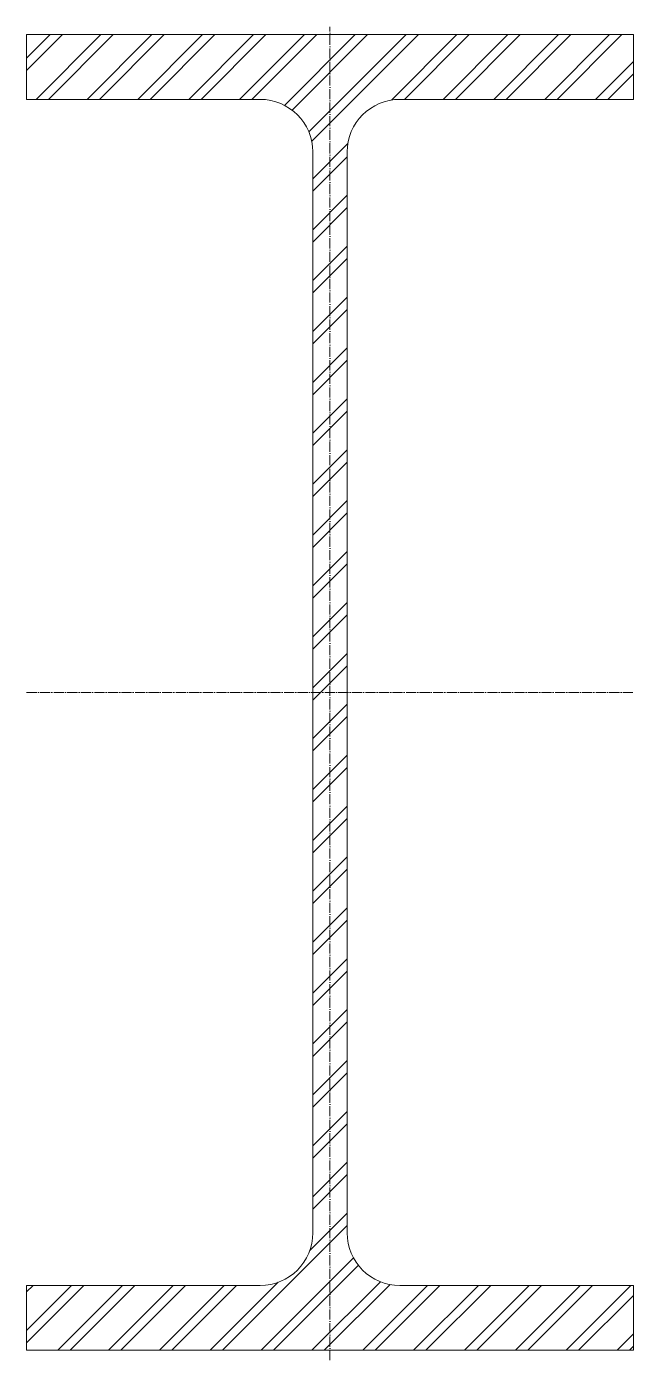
# Model space of a CAD drawing. Header units: metres. Extents: x -150 to 150, y -330 to 329.
import ezdxf

# ---------------------------------------------------------------- set-up
doc = ezdxf.new("R2010")
doc.units = ezdxf.units.M
doc.linetypes.add('MV_hartlijn_staal', pattern=[6.6, 5, -0.8, 0, -0.8])
doc.layers.add('A-DETL-GENF', color=92, linetype='Continuous', lineweight=18)

# ---------------------------------------------------------------- blocks, each defined once
blk = doc.blocks.new('28 Staalprofielen DIN_DIE_DILl 2d - DIN65-4447765-00_0 Basismaterialen')
at = {"layer": 'A-DETL-GENF', "lineweight": 13}
h = blk.add_hatch(dxfattribs=at)
h.set_pattern_fill('FP_545', color=256, style=0, pattern_type=2)
h.set_pattern_definition([(225, (2403.278, 874.157), (12.57236, -12.57236), []), (225, (2403.278, 855.107), (12.57236, -12.57236), [])])
h.paths.add_polyline_path([(-150, 325), (-150, 293), (-34.5, 293), (-31.08, 292.77), (-27.77, 292.11), (-24.55, 291.02), (-21.5, 289.52), (-18.67, 287.62), (-16.12, 285.38), (-13.88, 282.83), (-11.98, 280), (-10.48, 276.95), (-9.39, 273.73), (-8.73, 270.42), (-8.5, 267), (-8.5, -267), (-8.73, -270.42), (-9.39, -273.73), (-10.48, -276.95), (-11.98, -280), (-13.88, -282.83), (-16.12, -285.38), (-18.67, -287.62), (-21.5, -289.52), (-24.55, -291.02), (-27.77, -292.11), (-31.08, -292.77), (-34.5, -293), (-150, -293), (-150, -325), (150, -325), (150, -293), (34.5, -293), (31.08, -292.77), (27.77, -292.11), (24.55, -291.02), (21.5, -289.52), (18.67, -287.62), (16.12, -285.38), (13.88, -282.83), (11.98, -280), (10.48, -276.95), (9.39, -273.73), (8.73, -270.42), (8.5, -267), (8.5, 267), (8.73, 270.42), (9.39, 273.73), (10.48, 276.95), (11.98, 280), (13.88, 282.83), (16.12, 285.38), (18.67, 287.62), (21.5, 289.52), (24.55, 291.02), (27.77, 292.11), (31.08, 292.77), (34.5, 293), (150, 293), (150, 325)])
at = {"layer": 'A-DETL-GENF'}
for p, q in [((150, 325), (-150, 325)), ((-150, 325), (-150, 293)), ((150, 325), (-150, 325)), ((-150, 325), (-150, 293)), ((150, 293), (150, 325)), ((150, 325), (150, 293)), ((-150, 293), (-34.5, 293)), ((-150, 293), (-34.5, 293)), ((34.5, 293), (150, 293)), ((150, 293), (34.5, 293)), ((-8.5, 267), (-8.5, -267)), ((-8.5, -267), (-8.5, 267)), ((8.5, -267), (8.5, 267)), ((8.5, -267), (8.5, 267)), ((-34.5, -293), (-150, -293)), ((-150, -293), (-150, -325)), ((-150, -325), (-150, -293)), ((-150, -293), (-34.5, -293)), ((150, -293), (34.5, -293)), ((150, -293), (34.5, -293)), ((150, -325), (150, -293)), ((150, -325), (150, -293)), ((-150, -325), (150, -325)), ((150, -325), (-150, -325))]:
    blk.add_line(p, q, dxfattribs=at)
at = {"layer": 'A-DETL-GENF', "linetype": 'MV_hartlijn_staal', "lineweight": 13}
for p, q in [((0, -330), (0, 328.92)), ((-150, 0), (150, 0))]:
    blk.add_line(p, q, dxfattribs=at)
at = {"layer": 'A-DETL-GENF'}
for centre, start, end in [((-34.5, 267), 360, 90), ((-34.5, 267), 360, 90), ((34.5, 267), 90, 180), ((34.5, 267), 90, 180), ((-34.5, -267), 270, 360), ((-34.5, -267), 270, 0), ((34.5, -267), 180, 270), ((34.5, -267), 180, 270)]:
    blk.add_arc(centre, 26, start, end, dxfattribs=at)

msp = doc.modelspace()

# ---------------------------------------------------------------- block references
msp.add_blockref('28 Staalprofielen DIN_DIE_DILl 2d - DIN65-4447765-00_0 Basismaterialen', (0, 0))

doc.saveas('drawing.dxf')
